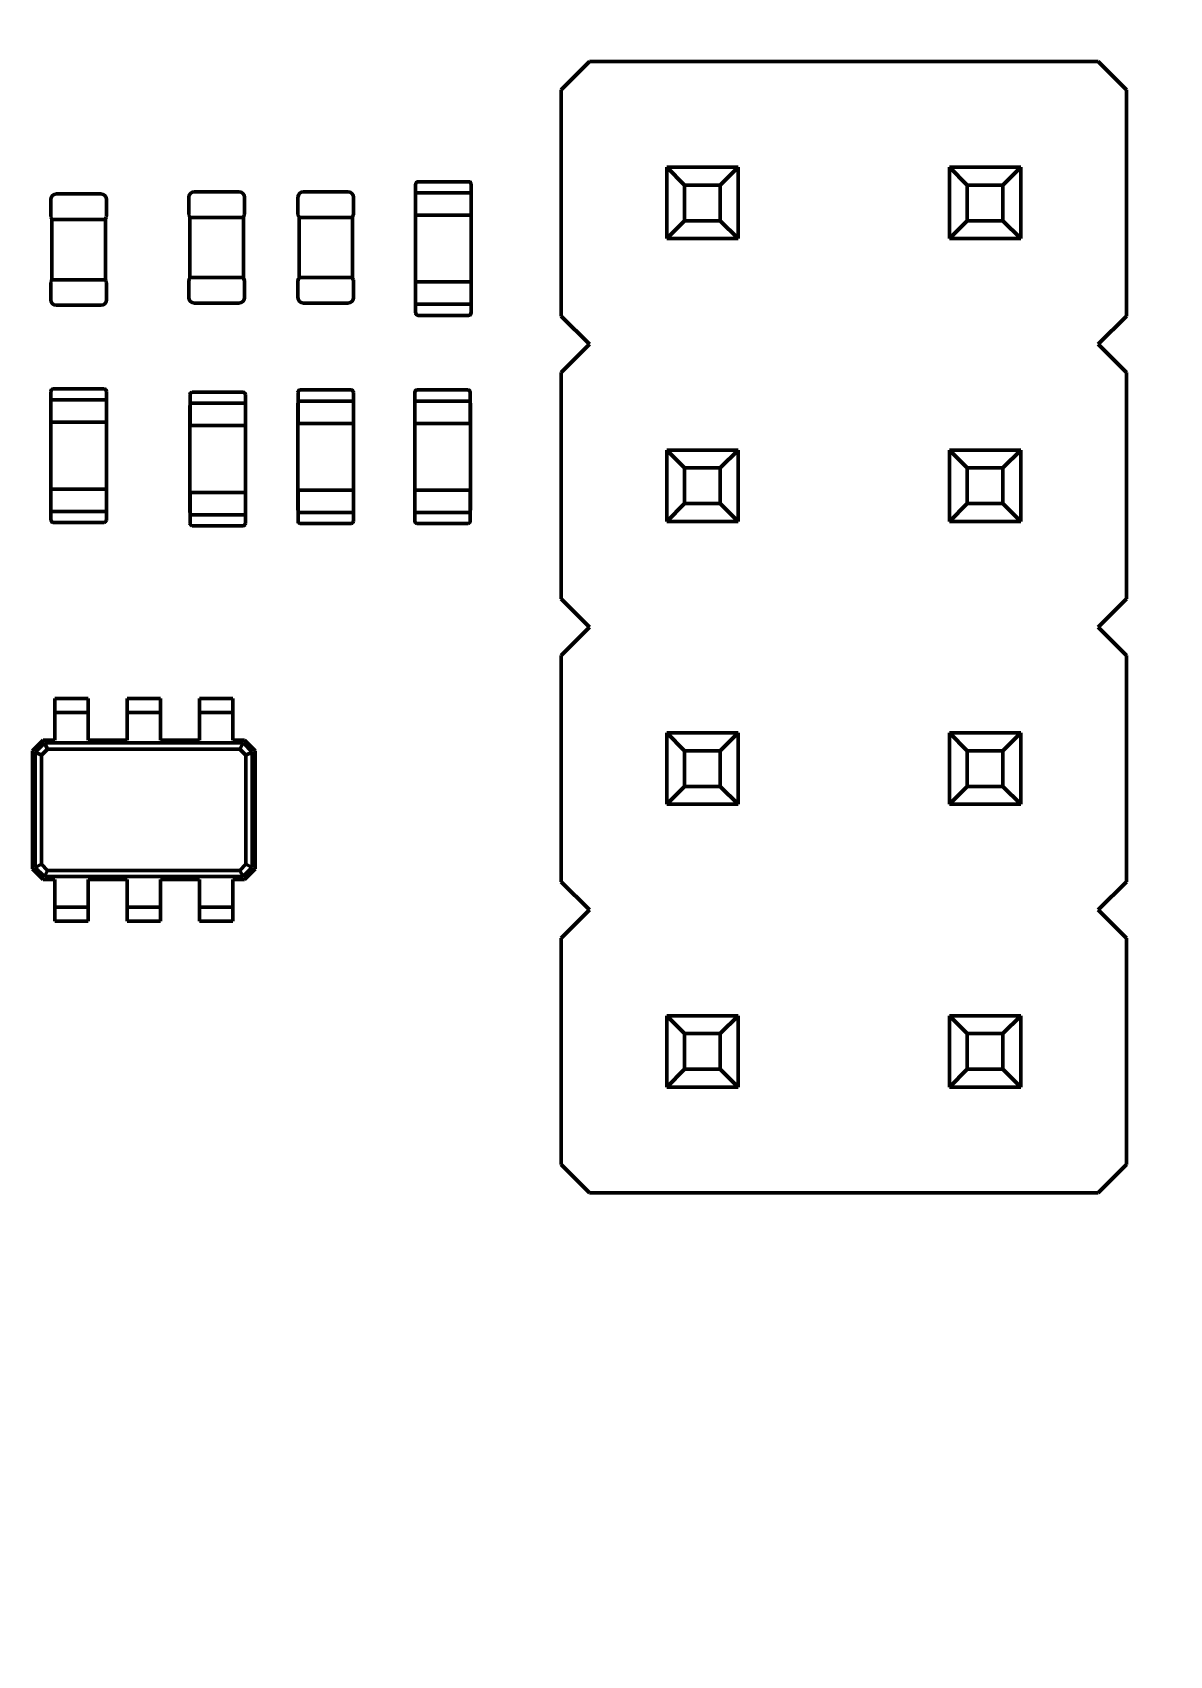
# Model space of a CAD drawing. Header units: millimetres. Extents: x 22 to 202, y 169 to 282.
# Drawn here: x 117.56 to 127.77, y 237.74 to 252.32 of the extents above; entities that cross this region are included whole.
import ezdxf

# ---------------------------------------------------------------- set-up
doc = ezdxf.new("R2010")
doc.units = ezdxf.units.MM
doc.header["$LTSCALE"] = 0.75
doc.layers.add('FD_Dimensions', color=7, linetype='Continuous', lineweight=25)
doc.layers.add('Visible', color=7, linetype='Continuous', lineweight=50)
doc.styles.get("Standard").update_dxf_attribs({"font": 'arial.ttf'})
doc.dimstyles.new('Dim-ISO-25', dxfattribs={"dimtxt": 2.5, "dimasz": 2.5, "dimexe": 1.5, "dimexo": 0, "dimgap": 1, "dimtad": 1, "dimzin": 4, "dimdsep": 46, "dimtxsty": 'Standard', "dimblk": 'OPEN90', "dimcen": 0, "dimazin": 1, "dimtp": 0.1, "dimtm": 0.1, "dimtfac": 0.72, "dimtmove": 0, "dimatfit": 3, "dimfxl": 1, "dimtzin": 4, "dimarcsym": 0})

# ---------------------------------------------------------------- blocks, each defined once
blk = doc.blocks.new('_Open90')
at = {"color": 0, "linetype": 'ByBlock', "lineweight": -2}
for p, q in [((-0.5, 0.5), (0, 0)), ((0, 0), (-1, 0)), ((0, 0), (-0.5, -0.5))]:
    blk.add_line(p, q, dxfattribs=at)
blk = doc.blocks.new('*D28')
at = {"layer": 'Defpoints', "color": 0, "transparency": 16777216}
for p in [(170.550528, 263.135658), (200.052214, 263.135658), (124.449775, 178.627866)]:
    blk.add_point(p, dxfattribs=at)
at = {"layer": 'FD_Dimensions', "color": 0, "lineweight": -2, "transparency": 16777216}
for p, q in [((170.550528, 263.135658), (201.552214, 263.135658)), ((200.052214, 181.127866), (200.052214, 260.635658)), ((124.449775, 178.627866), (201.552214, 178.627866))]:
    blk.add_line(p, q, dxfattribs=at)
at = {"layer": 'FD_Dimensions', "color": 0, "lineweight": -2, "transparency": 16777216, "xscale": 2.5, "yscale": 2.5, "zscale": 2.5}
for p, rotation in [((200.052214, 263.135658), 90), ((200.052214, 178.627866), 270)]:
    blk.add_blockref('_Open90', p, dxfattribs=dict(at, rotation=rotation))
at = {"layer": 'FD_Dimensions', "color": 0, "transparency": 16777216, "insert": (197.774947, 227.099634), "char_height": 2.5, "attachment_point": 5, "rotation": 90}
blk.add_mtext('84.51mm', dxfattribs=at)

msp = doc.modelspace()

# ---------------------------------------------------------------- linework, layer by layer
at = {"layer": 'Visible'}
for p, q in [((122.561, 252.055), (122.307, 251.801)), ((127.133, 252.055), (122.561, 252.055)), ((127.387, 251.801), (127.133, 252.055)), ((122.307, 251.801), (122.307, 249.769)), ((127.387, 249.769), (127.387, 251.801)), ((123.257, 251.105), (123.897, 251.105)), ((123.257, 250.465), (123.257, 251.105)), ((123.257, 251.105), (123.417, 250.945)), ((123.897, 251.105), (123.737, 250.945)), ((123.897, 250.465), (123.897, 251.105)), ((125.797, 251.105), (126.437, 251.105)), ((125.797, 250.465), (125.797, 251.105)), ((125.797, 251.105), (125.957, 250.945)), ((126.437, 251.105), (126.277, 250.945)), ((126.437, 250.465), (126.437, 251.105)), ((117.772, 250.865), (118.172, 250.865)), ((119.012, 250.885), (119.412, 250.885)), ((119.992, 250.885), (120.392, 250.885)), ((120.999, 250.855), (120.999, 249.895)), ((120.999, 250.855), (121, 250.855)), ((121, 250.869), (121, 250.952)), ((121, 250.869), (121, 250.855)), ((121, 250.695), (121, 250.855)), ((121.492, 250.875), (121.006, 250.875)), ((121.478, 250.975), (121.02, 250.975)), ((121.498, 250.952), (121.498, 250.869)), ((121.498, 250.855), (121.498, 250.869)), ((121.498, 250.855), (121.498, 250.695)), ((121.498, 250.855), (121.499, 250.855)), ((121.499, 249.895), (121.499, 250.855)), ((123.417, 250.945), (123.737, 250.945)), ((123.417, 250.625), (123.417, 250.945)), ((123.737, 250.625), (123.737, 250.945)), ((125.957, 250.945), (126.277, 250.945)), ((125.957, 250.625), (125.957, 250.945)), ((126.277, 250.625), (126.277, 250.945)), ((117.722, 250.815), (117.722, 250.672)), ((118.222, 250.815), (118.222, 250.672)), ((118.962, 250.835), (118.962, 250.692)), ((119.462, 250.835), (119.462, 250.692)), ((119.942, 250.835), (119.942, 250.692)), ((120.442, 250.835), (120.442, 250.692)), ((117.772, 250.635), (117.732, 250.635)), ((117.732, 250.635), (117.732, 250.095)), ((117.772, 250.635), (118.172, 250.635)), ((118.212, 250.635), (118.172, 250.635)), ((118.212, 250.635), (118.212, 250.095)), ((119.012, 250.655), (118.972, 250.655)), ((118.972, 250.655), (118.972, 250.115)), ((119.012, 250.655), (119.412, 250.655)), ((119.452, 250.655), (119.412, 250.655)), ((119.452, 250.655), (119.452, 250.115)), ((119.992, 250.655), (119.952, 250.655)), ((119.952, 250.655), (119.952, 250.115)), ((119.992, 250.655), (120.392, 250.655)), ((120.432, 250.655), (120.392, 250.655)), ((120.432, 250.655), (120.432, 250.115)), ((121, 250.695), (121, 250.681)), ((121.006, 250.675), (121.019, 250.675)), ((121.019, 250.675), (121.479, 250.675)), ((121.479, 250.675), (121.492, 250.675)), ((123.257, 250.465), (123.417, 250.625)), ((123.417, 250.625), (123.737, 250.625)), ((123.897, 250.465), (123.737, 250.625)), ((125.797, 250.465), (125.957, 250.625)), ((125.957, 250.625), (126.277, 250.625)), ((126.437, 250.465), (126.277, 250.625)), ((123.257, 250.465), (123.897, 250.465)), ((125.797, 250.465), (126.437, 250.465)), ((117.722, 250.059), (117.722, 249.915)), ((117.772, 250.095), (117.732, 250.095)), ((117.772, 250.095), (118.172, 250.095)), ((118.212, 250.095), (118.172, 250.095)), ((118.222, 250.059), (118.222, 249.915)), ((118.962, 250.079), (118.962, 249.935)), ((119.012, 250.115), (118.972, 250.115)), ((119.012, 250.115), (119.412, 250.115)), ((119.452, 250.115), (119.412, 250.115)), ((119.462, 250.079), (119.462, 249.935)), ((119.942, 250.079), (119.942, 249.935)), ((119.992, 250.115), (119.952, 250.115)), ((119.992, 250.115), (120.392, 250.115)), ((120.432, 250.115), (120.392, 250.115)), ((120.442, 250.079), (120.442, 249.935)), ((121, 249.895), (121, 250.055)), ((121.019, 250.075), (121.006, 250.075)), ((121.019, 250.075), (121.479, 250.075)), ((121.492, 250.075), (121.479, 250.075)), ((121.498, 250.069), (121.498, 250.055)), ((121.498, 249.895), (121.498, 250.055)), ((117.772, 249.865), (118.172, 249.865)), ((119.012, 249.885), (119.412, 249.885)), ((119.992, 249.885), (120.392, 249.885)), ((121, 249.895), (120.999, 249.895)), ((121, 249.895), (121, 249.881)), ((121, 249.799), (121, 249.881)), ((121.006, 249.875), (121.492, 249.875)), ((121.499, 249.895), (121.498, 249.895)), ((121.498, 249.895), (121.498, 249.881)), ((121.498, 249.799), (121.498, 249.881)), ((121.02, 249.775), (121.478, 249.775)), ((122.307, 249.769), (122.561, 249.515)), ((127.133, 249.515), (127.387, 249.769)), ((122.561, 249.515), (122.307, 249.261)), ((127.387, 249.261), (127.133, 249.515)), ((122.307, 249.261), (122.307, 247.229)), ((127.387, 247.229), (127.387, 249.261)), ((118.201, 249.115), (117.743, 249.115)), ((120.421, 249.105), (119.963, 249.105)), ((121.471, 249.105), (121.013, 249.105)), ((117.722, 248.995), (117.722, 248.035)), ((117.722, 248.995), (117.723, 248.995)), ((117.723, 249.092), (117.723, 249.009)), ((117.723, 248.995), (117.723, 249.009)), ((117.723, 248.995), (117.723, 248.835)), ((118.215, 249.015), (117.729, 249.015)), ((118.221, 249.092), (118.221, 249.009)), ((118.221, 248.995), (118.221, 249.009)), ((118.221, 248.995), (118.221, 248.835)), ((118.221, 248.995), (118.222, 248.995)), ((118.222, 248.035), (118.222, 248.995)), ((118.972, 248.965), (118.972, 248.005)), ((118.972, 248.965), (118.973, 248.965)), ((118.973, 249.062), (118.973, 248.979)), ((118.973, 248.965), (118.973, 248.979)), ((118.973, 248.965), (118.973, 248.805)), ((119.465, 248.985), (118.979, 248.985)), ((119.451, 249.085), (118.993, 249.085)), ((119.471, 249.062), (119.471, 248.979)), ((119.471, 248.965), (119.471, 248.979)), ((119.471, 248.965), (119.471, 248.805)), ((119.471, 248.965), (119.472, 248.965)), ((119.472, 248.005), (119.472, 248.965)), ((119.942, 248.985), (119.942, 248.025)), ((119.942, 248.985), (119.943, 248.985)), ((119.943, 248.999), (119.943, 249.082)), ((119.943, 248.999), (119.943, 248.985)), ((119.943, 248.825), (119.943, 248.985)), ((120.435, 249.005), (119.949, 249.005)), ((120.441, 249.082), (120.441, 248.999)), ((120.441, 248.985), (120.441, 248.999)), ((120.441, 248.985), (120.441, 248.825)), ((120.441, 248.985), (120.442, 248.985)), ((120.442, 248.025), (120.442, 248.985)), ((120.992, 248.985), (120.992, 248.025)), ((120.992, 248.985), (120.993, 248.985)), ((120.993, 248.999), (120.993, 249.082)), ((120.993, 248.999), (120.993, 248.985)), ((120.993, 248.825), (120.993, 248.985)), ((121.485, 249.005), (120.999, 249.005)), ((121.491, 249.082), (121.491, 248.999)), ((121.491, 248.985), (121.491, 248.999)), ((121.491, 248.985), (121.491, 248.825)), ((121.491, 248.985), (121.492, 248.985)), ((121.492, 248.025), (121.492, 248.985)), ((117.723, 248.821), (117.723, 248.835)), ((117.729, 248.815), (117.742, 248.815)), ((118.202, 248.815), (117.742, 248.815)), ((118.202, 248.815), (118.215, 248.815)), ((118.973, 248.791), (118.973, 248.805)), ((119.943, 248.825), (119.943, 248.811)), ((119.949, 248.805), (119.962, 248.805)), ((119.962, 248.805), (120.422, 248.805)), ((120.422, 248.805), (120.435, 248.805)), ((120.993, 248.825), (120.993, 248.811)), ((120.999, 248.805), (121.012, 248.805)), ((121.012, 248.805), (121.472, 248.805)), ((121.472, 248.805), (121.485, 248.805)), ((118.979, 248.785), (118.992, 248.785)), ((119.452, 248.785), (118.992, 248.785)), ((119.452, 248.785), (119.465, 248.785)), ((123.257, 248.565), (123.897, 248.565)), ((123.257, 247.925), (123.257, 248.565)), ((123.257, 248.565), (123.417, 248.405)), ((123.897, 248.565), (123.737, 248.405)), ((123.897, 247.925), (123.897, 248.565)), ((125.797, 248.565), (126.437, 248.565)), ((125.797, 247.925), (125.797, 248.565)), ((125.797, 248.565), (125.957, 248.405)), ((126.437, 248.565), (126.277, 248.405)), ((126.437, 247.925), (126.437, 248.565)), ((123.417, 248.405), (123.737, 248.405)), ((123.417, 248.085), (123.417, 248.405)), ((123.737, 248.085), (123.737, 248.405)), ((125.957, 248.405), (126.277, 248.405)), ((125.957, 248.085), (125.957, 248.405)), ((126.277, 248.085), (126.277, 248.405)), ((117.723, 248.035), (117.723, 248.195)), ((117.742, 248.215), (117.729, 248.215)), ((118.202, 248.215), (117.742, 248.215)), ((118.215, 248.215), (118.202, 248.215)), ((118.221, 248.195), (118.221, 248.209)), ((118.221, 248.195), (118.221, 248.035)), ((118.973, 248.005), (118.973, 248.165)), ((118.992, 248.185), (118.979, 248.185)), ((119.452, 248.185), (118.992, 248.185)), ((119.465, 248.185), (119.452, 248.185)), ((119.471, 248.165), (119.471, 248.179)), ((119.471, 248.165), (119.471, 248.005)), ((119.943, 248.025), (119.943, 248.185)), ((119.962, 248.205), (119.949, 248.205)), ((119.962, 248.205), (120.422, 248.205)), ((120.435, 248.205), (120.422, 248.205)), ((120.441, 248.199), (120.441, 248.185)), ((120.441, 248.025), (120.441, 248.185)), ((120.993, 248.025), (120.993, 248.185)), ((121.012, 248.205), (120.999, 248.205)), ((121.012, 248.205), (121.472, 248.205)), ((121.485, 248.205), (121.472, 248.205)), ((121.491, 248.199), (121.491, 248.185)), ((121.491, 248.025), (121.491, 248.185)), ((123.257, 247.925), (123.417, 248.085)), ((123.417, 248.085), (123.737, 248.085)), ((123.897, 247.925), (123.737, 248.085)), ((125.797, 247.925), (125.957, 248.085)), ((125.957, 248.085), (126.277, 248.085)), ((126.437, 247.925), (126.277, 248.085)), ((117.723, 248.035), (117.722, 248.035)), ((117.723, 248.035), (117.723, 248.021)), ((117.723, 247.939), (117.723, 248.021)), ((117.729, 248.015), (118.215, 248.015)), ((118.222, 248.035), (118.221, 248.035)), ((118.221, 248.021), (118.221, 248.035)), ((118.221, 248.021), (118.221, 247.939)), ((118.973, 248.005), (118.972, 248.005)), ((118.973, 248.005), (118.973, 247.991)), ((118.973, 247.909), (118.973, 247.991)), ((118.979, 247.985), (119.465, 247.985)), ((119.472, 248.005), (119.471, 248.005)), ((119.471, 247.991), (119.471, 248.005)), ((119.471, 247.991), (119.471, 247.909)), ((119.943, 248.025), (119.942, 248.025)), ((119.943, 248.025), (119.943, 248.011)), ((119.943, 247.929), (119.943, 248.011)), ((119.949, 248.005), (120.435, 248.005)), ((120.442, 248.025), (120.441, 248.025)), ((120.441, 248.025), (120.441, 248.011)), ((120.441, 247.929), (120.441, 248.011)), ((120.993, 248.025), (120.992, 248.025)), ((120.993, 248.025), (120.993, 248.011)), ((120.993, 247.929), (120.993, 248.011)), ((120.999, 248.005), (121.485, 248.005)), ((121.492, 248.025), (121.491, 248.025)), ((121.491, 248.025), (121.491, 248.011)), ((121.491, 247.929), (121.491, 248.011)), ((117.743, 247.915), (118.201, 247.915)), ((118.993, 247.885), (119.451, 247.885)), ((119.963, 247.905), (120.421, 247.905)), ((121.013, 247.905), (121.471, 247.905)), ((123.257, 247.925), (123.897, 247.925)), ((125.797, 247.925), (126.437, 247.925)), ((122.307, 247.229), (122.561, 246.975)), ((127.133, 246.975), (127.387, 247.229)), ((122.561, 246.975), (122.307, 246.721)), ((127.387, 246.721), (127.133, 246.975)), ((122.307, 246.721), (122.307, 244.689)), ((127.387, 244.689), (127.387, 246.721)), ((117.757, 246.335), (117.757, 246.31)), ((117.757, 246.335), (118.057, 246.335)), ((118.057, 246.335), (118.057, 246.31)), ((118.407, 246.335), (118.407, 246.31)), ((118.407, 246.335), (118.707, 246.335)), ((118.707, 246.335), (118.707, 246.31)), ((119.057, 246.335), (119.057, 246.31)), ((119.057, 246.335), (119.357, 246.335)), ((119.357, 246.335), (119.357, 246.31)), ((117.757, 246.31), (117.757, 246.21)), ((117.757, 245.96), (117.757, 246.21)), ((117.757, 246.21), (118.057, 246.21)), ((118.057, 246.31), (118.057, 246.21)), ((118.057, 245.96), (118.057, 246.21)), ((118.407, 246.31), (118.407, 246.21)), ((118.407, 245.96), (118.407, 246.21)), ((118.407, 246.21), (118.707, 246.21)), ((118.707, 246.31), (118.707, 246.21)), ((118.707, 245.96), (118.707, 246.21)), ((119.057, 246.31), (119.057, 246.21)), ((119.057, 245.96), (119.057, 246.21)), ((119.057, 246.21), (119.357, 246.21)), ((119.357, 246.31), (119.357, 246.21)), ((119.357, 245.96), (119.357, 246.21)), ((117.557, 245.865), (117.652, 245.96)), ((117.582, 245.853), (117.664, 245.935)), ((117.652, 245.96), (117.757, 245.96)), ((117.664, 245.935), (117.757, 245.935)), ((117.664, 245.935), (117.692, 245.879)), ((117.757, 245.935), (118.057, 245.935)), ((118.057, 245.96), (118.407, 245.96)), ((118.057, 245.935), (118.407, 245.935)), ((118.407, 245.935), (118.707, 245.935)), ((118.707, 245.96), (119.057, 245.96)), ((118.707, 245.935), (119.057, 245.935)), ((119.057, 245.935), (119.357, 245.935)), ((119.357, 245.96), (119.462, 245.96)), ((119.357, 245.935), (119.449, 245.935)), ((119.449, 245.935), (119.421, 245.879)), ((119.449, 245.935), (119.532, 245.853)), ((119.462, 245.96), (119.557, 245.865)), ((123.257, 246.025), (123.897, 246.025)), ((123.257, 245.385), (123.257, 246.025)), ((123.257, 246.025), (123.417, 245.865)), ((123.897, 246.025), (123.737, 245.865)), ((123.897, 245.385), (123.897, 246.025)), ((125.797, 246.025), (126.437, 246.025)), ((125.797, 245.385), (125.797, 246.025)), ((125.797, 246.025), (125.957, 245.865)), ((126.437, 246.025), (126.277, 245.865)), ((126.437, 245.385), (126.437, 246.025)), ((117.557, 244.805), (117.557, 245.865)), ((117.582, 244.818), (117.582, 245.853)), ((117.582, 245.853), (117.638, 245.825)), ((117.638, 245.825), (117.692, 245.879)), ((117.638, 244.846), (117.638, 245.825)), ((117.692, 245.879), (119.421, 245.879)), ((119.421, 245.879), (119.475, 245.825)), ((119.532, 245.853), (119.475, 245.825)), ((119.475, 245.825), (119.475, 244.846)), ((119.532, 245.853), (119.532, 244.818)), ((119.557, 245.865), (119.557, 244.805)), ((123.417, 245.865), (123.737, 245.865)), ((123.417, 245.545), (123.417, 245.865)), ((123.737, 245.545), (123.737, 245.865)), ((125.957, 245.865), (126.277, 245.865)), ((125.957, 245.545), (125.957, 245.865)), ((126.277, 245.545), (126.277, 245.865)), ((123.257, 245.385), (123.417, 245.545)), ((123.417, 245.545), (123.737, 245.545)), ((123.897, 245.385), (123.737, 245.545)), ((125.797, 245.385), (125.957, 245.545)), ((125.957, 245.545), (126.277, 245.545)), ((126.437, 245.385), (126.277, 245.545)), ((123.257, 245.385), (123.897, 245.385)), ((125.797, 245.385), (126.437, 245.385)), ((117.652, 244.71), (117.557, 244.805)), ((117.582, 244.818), (117.638, 244.846)), ((117.664, 244.735), (117.582, 244.818)), ((117.692, 244.791), (117.638, 244.846)), ((117.664, 244.735), (117.692, 244.791)), ((117.757, 244.735), (117.664, 244.735)), ((119.421, 244.791), (117.692, 244.791)), ((118.057, 244.735), (117.757, 244.735)), ((118.407, 244.735), (118.057, 244.735)), ((118.707, 244.735), (118.407, 244.735)), ((119.057, 244.735), (118.707, 244.735)), ((119.357, 244.735), (119.057, 244.735)), ((119.449, 244.735), (119.357, 244.735)), ((119.475, 244.846), (119.421, 244.791)), ((119.449, 244.735), (119.421, 244.791)), ((119.532, 244.818), (119.449, 244.735)), ((119.557, 244.805), (119.462, 244.71)), ((119.532, 244.818), (119.475, 244.846)), ((117.757, 244.71), (117.652, 244.71)), ((117.757, 244.71), (117.757, 244.46)), ((118.407, 244.71), (118.057, 244.71)), ((118.057, 244.71), (118.057, 244.46)), ((118.407, 244.71), (118.407, 244.46)), ((119.057, 244.71), (118.707, 244.71)), ((118.707, 244.71), (118.707, 244.46)), ((119.057, 244.71), (119.057, 244.46)), ((119.462, 244.71), (119.357, 244.71)), ((119.357, 244.71), (119.357, 244.46)), ((122.307, 244.689), (122.561, 244.435)), ((127.133, 244.435), (127.387, 244.689)), ((117.757, 244.36), (117.757, 244.46)), ((118.057, 244.46), (117.757, 244.46)), ((118.057, 244.36), (118.057, 244.46)), ((118.407, 244.36), (118.407, 244.46)), ((118.707, 244.46), (118.407, 244.46)), ((118.707, 244.36), (118.707, 244.46)), ((119.057, 244.36), (119.057, 244.46)), ((119.357, 244.46), (119.057, 244.46)), ((119.357, 244.36), (119.357, 244.46)), ((122.561, 244.435), (122.307, 244.181)), ((127.387, 244.181), (127.133, 244.435)), ((117.757, 244.335), (117.757, 244.36)), ((118.057, 244.335), (117.757, 244.335)), ((118.057, 244.335), (118.057, 244.36)), ((118.407, 244.335), (118.407, 244.36)), ((118.707, 244.335), (118.407, 244.335)), ((118.707, 244.335), (118.707, 244.36)), ((119.057, 244.335), (119.057, 244.36)), ((119.357, 244.335), (119.057, 244.335)), ((119.357, 244.335), (119.357, 244.36)), ((122.307, 244.181), (122.307, 242.149)), ((127.387, 242.149), (127.387, 244.181)), ((123.257, 243.485), (123.897, 243.485)), ((123.257, 242.845), (123.257, 243.485)), ((123.257, 243.485), (123.417, 243.325)), ((123.897, 243.485), (123.737, 243.325)), ((123.897, 242.845), (123.897, 243.485)), ((125.797, 243.485), (126.437, 243.485)), ((125.797, 242.845), (125.797, 243.485)), ((125.797, 243.485), (125.957, 243.325)), ((126.437, 243.485), (126.277, 243.325)), ((126.437, 242.845), (126.437, 243.485)), ((123.417, 243.325), (123.737, 243.325)), ((123.417, 243.005), (123.417, 243.325)), ((123.737, 243.005), (123.737, 243.325)), ((125.957, 243.325), (126.277, 243.325)), ((125.957, 243.005), (125.957, 243.325)), ((126.277, 243.005), (126.277, 243.325)), ((123.257, 242.845), (123.417, 243.005)), ((123.417, 243.005), (123.737, 243.005)), ((123.897, 242.845), (123.737, 243.005)), ((125.797, 242.845), (125.957, 243.005)), ((125.957, 243.005), (126.277, 243.005)), ((126.437, 242.845), (126.277, 243.005)), ((123.257, 242.845), (123.897, 242.845)), ((125.797, 242.845), (126.437, 242.845)), ((122.307, 242.149), (122.561, 241.895)), ((127.133, 241.895), (127.387, 242.149)), ((122.561, 241.895), (127.133, 241.895))]:
    msp.add_line(p, q, dxfattribs=at)
for centre, radius, start, end in [((117.772, 250.815), 0.05, 90, 180), ((119.012, 250.835), 0.05, 90, 180), ((119.992, 250.835), 0.05, 90, 180), ((121.006, 250.869), 0.006, 90, 180), ((121.492, 250.869), 0.006, 0, 90), ((117.772, 250.672), 0.05, 180, 195.9375), ((119.012, 250.692), 0.05, 180, 195.9375), ((119.992, 250.692), 0.05, 180, 195.9375), ((117.772, 250.059), 0.05, 164.0625, 180), ((119.012, 250.079), 0.05, 164.0625, 180), ((119.992, 250.079), 0.05, 164.0625, 180), ((121.492, 250.069), 0.006, 0, 90), ((117.772, 249.915), 0.05, 180, 270), ((119.012, 249.935), 0.05, 180, 270), ((119.992, 249.935), 0.05, 180, 270), ((121.006, 249.881), 0.006, 180, 270), ((118.215, 249.009), 0.006, 0, 90), ((119.465, 248.979), 0.006, 0, 90), ((119.949, 248.999), 0.006, 90, 180), ((120.435, 248.999), 0.006, 0, 90), ((120.999, 248.999), 0.006, 90, 180), ((121.485, 248.999), 0.006, 0, 90), ((117.729, 248.821), 0.006, 180, 270), ((118.979, 248.791), 0.006, 180, 270), ((120.435, 248.199), 0.006, 0, 90), ((121.485, 248.199), 0.006, 0, 90), ((117.729, 248.021), 0.006, 180, 270), ((118.215, 248.021), 0.006, 270, 0), ((118.979, 247.991), 0.006, 180, 270), ((119.465, 247.991), 0.006, 270, 0), ((119.949, 248.011), 0.006, 180, 270), ((120.999, 248.011), 0.006, 180, 270)]:
    msp.add_arc(centre, radius, start, end, dxfattribs=at)
at = {"layer": 'Visible', "extrusion": (0, 0, -1)}
for centre, radius, start, end in [((-118.172, 250.815), 0.05, 90, 180), ((-119.412, 250.835), 0.05, 90, 180), ((-120.392, 250.835), 0.05, 90, 180), ((-118.172, 250.672), 0.05, 180, 195.9375), ((-119.412, 250.692), 0.05, 180, 195.9375), ((-120.392, 250.692), 0.05, 180, 195.9375), ((-121.006, 250.681), 0.006, 270, 0), ((-121.492, 250.681), 0.006, 180.7287, 270), ((-118.172, 250.059), 0.05, 164.0625, 180), ((-119.412, 250.079), 0.05, 164.0625, 180), ((-120.392, 250.079), 0.05, 164.0625, 180), ((-121.006, 250.069), 0.006, 0.7287, 90), ((-118.172, 249.915), 0.05, 180, 270), ((-119.412, 249.935), 0.05, 180, 270), ((-120.392, 249.935), 0.05, 180, 270), ((-121.492, 249.881), 0.006, 180, 270), ((-117.729, 249.009), 0.006, 0, 90), ((-118.979, 248.979), 0.006, 0, 90), ((-118.215, 248.821), 0.006, 180.7287, 270), ((-119.949, 248.811), 0.006, 270, 0), ((-120.435, 248.811), 0.006, 180.7287, 270), ((-120.999, 248.811), 0.006, 270, 0), ((-121.485, 248.811), 0.006, 180.7287, 270), ((-119.465, 248.791), 0.006, 180.7287, 270), ((-117.729, 248.209), 0.006, 0.7287, 90), ((-118.215, 248.209), 0.006, 90, 180), ((-118.979, 248.179), 0.006, 0.7287, 90), ((-119.465, 248.179), 0.006, 90, 180), ((-119.949, 248.199), 0.006, 0.7287, 90), ((-120.999, 248.199), 0.006, 0.7287, 90), ((-120.435, 248.011), 0.006, 180, 270), ((-121.485, 248.011), 0.006, 180, 270)]:
    msp.add_arc(centre, radius, start, end, dxfattribs=at)
at = {"layer": 'Visible'}
for centre, major_axis, ratio, start_param, end_param in [((121.02, 250.952), (0.0008, 0.0234), 0.843482, 0.028581, 1.614011), ((121.479, 250.952), (-0.0008, 0.0234), 0.843488, 4.669024, 6.254499), ((121.02, 249.799), (-0.0008, 0.0234), 0.843489, 1.527429, 3.112906), ((121.479, 249.799), (0.0008, 0.0234), 0.843482, 3.170174, 4.755603), ((117.742, 249.092), (0.0008, 0.0234), 0.843482, 0.028581, 1.614011), ((118.201, 249.092), (-0.0008, 0.0234), 0.843489, 4.669021, 6.254498), ((119.962, 249.082), (0.0008, 0.0234), 0.843482, 0.028581, 1.614011), ((120.421, 249.082), (-0.0008, 0.0234), 0.843488, 4.669024, 6.254499), ((121.012, 249.082), (0.0008, 0.0234), 0.843482, 0.028581, 1.614011), ((121.471, 249.082), (-0.0008, 0.0234), 0.843488, 4.669024, 6.254499), ((118.992, 249.062), (0.0008, 0.0234), 0.843482, 0.028581, 1.614011), ((119.451, 249.062), (-0.0008, 0.0234), 0.843489, 4.669021, 6.254498), ((117.742, 247.939), (-0.0008, 0.0234), 0.843488, 1.527431, 3.112907), ((118.201, 247.939), (0.0008, 0.0234), 0.843482, 3.170174, 4.755603), ((118.992, 247.909), (-0.0008, 0.0234), 0.843488, 1.527431, 3.112907), ((119.451, 247.909), (0.0008, 0.0234), 0.843482, 3.170174, 4.755603), ((119.962, 247.929), (-0.0008, 0.0234), 0.843489, 1.527429, 3.112906), ((120.421, 247.929), (0.0008, 0.0234), 0.843482, 3.170174, 4.755603), ((121.012, 247.929), (-0.0008, 0.0234), 0.843489, 1.527429, 3.112906), ((121.471, 247.929), (0.0008, 0.0234), 0.843482, 3.170174, 4.755603)]:
    msp.add_ellipse(centre, major_axis=major_axis, ratio=ratio, start_param=start_param, end_param=end_param, dxfattribs=at)
for points in [[(117.723, 250.658), (117.726, 250.65), (117.728, 250.643), (117.732, 250.635)], [(118.22, 250.658), (118.217, 250.65), (118.215, 250.643), (118.212, 250.635)], [(118.963, 250.678), (118.966, 250.67), (118.968, 250.663), (118.972, 250.655)], [(119.46, 250.678), (119.457, 250.67), (119.455, 250.663), (119.452, 250.655)], [(119.943, 250.678), (119.946, 250.67), (119.948, 250.663), (119.952, 250.655)], [(120.44, 250.678), (120.437, 250.67), (120.435, 250.663), (120.432, 250.655)], [(117.732, 250.095), (117.728, 250.088), (117.726, 250.08), (117.723, 250.073)], [(118.212, 250.095), (118.215, 250.088), (118.217, 250.08), (118.22, 250.073)], [(118.972, 250.115), (118.968, 250.108), (118.966, 250.1), (118.963, 250.093)], [(119.452, 250.115), (119.455, 250.108), (119.457, 250.1), (119.46, 250.093)], [(119.952, 250.115), (119.948, 250.108), (119.946, 250.1), (119.943, 250.093)], [(120.432, 250.115), (120.435, 250.108), (120.437, 250.1), (120.44, 250.093)], [(121, 249.881), (121, 249.881), (121, 249.881), (121, 249.881)], [(118.221, 249.009), (118.221, 249.009), (118.221, 249.009), (118.221, 249.009)], [(119.471, 248.979), (119.471, 248.979), (119.471, 248.979), (119.471, 248.979)], [(119.943, 248.011), (119.943, 248.011), (119.943, 248.011), (119.943, 248.011)], [(120.993, 248.011), (120.993, 248.011), (120.993, 248.011), (120.993, 248.011)]]:
    msp.add_open_spline(points, degree=3, dxfattribs=at)
for points in [[(121.498, 250.695), (121.498, 250.689), (121.498, 250.684), (121.498, 250.682), (121.498, 250.682), (121.498, 250.681), (121.498, 250.681)], [(121, 250.055), (121, 250.062), (121, 250.067), (121, 250.069), (121, 250.069), (121, 250.069), (121, 250.069)], [(118.221, 248.835), (118.221, 248.829), (118.221, 248.824), (118.221, 248.822), (118.221, 248.822), (118.221, 248.821), (118.221, 248.821)], [(119.471, 248.805), (119.471, 248.799), (119.471, 248.794), (119.471, 248.792), (119.471, 248.792), (119.471, 248.791), (119.471, 248.791)], [(120.441, 248.825), (120.441, 248.819), (120.441, 248.814), (120.441, 248.812), (120.441, 248.812), (120.441, 248.811), (120.441, 248.811)], [(121.491, 248.825), (121.491, 248.819), (121.491, 248.814), (121.491, 248.812), (121.491, 248.812), (121.491, 248.811), (121.491, 248.811)], [(117.723, 248.195), (117.723, 248.202), (117.723, 248.207), (117.723, 248.209), (117.723, 248.209), (117.723, 248.209), (117.723, 248.209)], [(118.973, 248.165), (118.973, 248.172), (118.973, 248.177), (118.973, 248.179), (118.973, 248.179), (118.973, 248.179), (118.973, 248.179)], [(119.943, 248.185), (119.943, 248.192), (119.943, 248.197), (119.943, 248.199), (119.943, 248.199), (119.943, 248.199), (119.943, 248.199)], [(120.993, 248.185), (120.993, 248.192), (120.993, 248.197), (120.993, 248.199), (120.993, 248.199), (120.993, 248.199), (120.993, 248.199)]]:
    msp.add_open_spline(points, degree=3, knots=[0, 0, 0, 0, 0.420189, 0.420189, 0.420189, 0.5428458, 0.5428458, 0.5428458, 0.5428458], dxfattribs=at)

# ---------------------------------------------------------------- dimensions: what is measured, and where the dimension line sits
at = {"layer": 'FD_Dimensions'}
dim = msp.add_linear_dim(base=(200.052, 263.136), p1=(124.45, 178.628), p2=(170.551, 263.136), angle=90, dimstyle='Dim-ISO-25', override={"dimlfac": 1, "dimpost": 'mm'}, dxfattribs=at)
dim.commit()
dim.dimension.update_dxf_attribs({"geometry": '*D28', "text_midpoint": (200.052, 227.1), "dimtype": 160})

doc.saveas('drawing.dxf')
